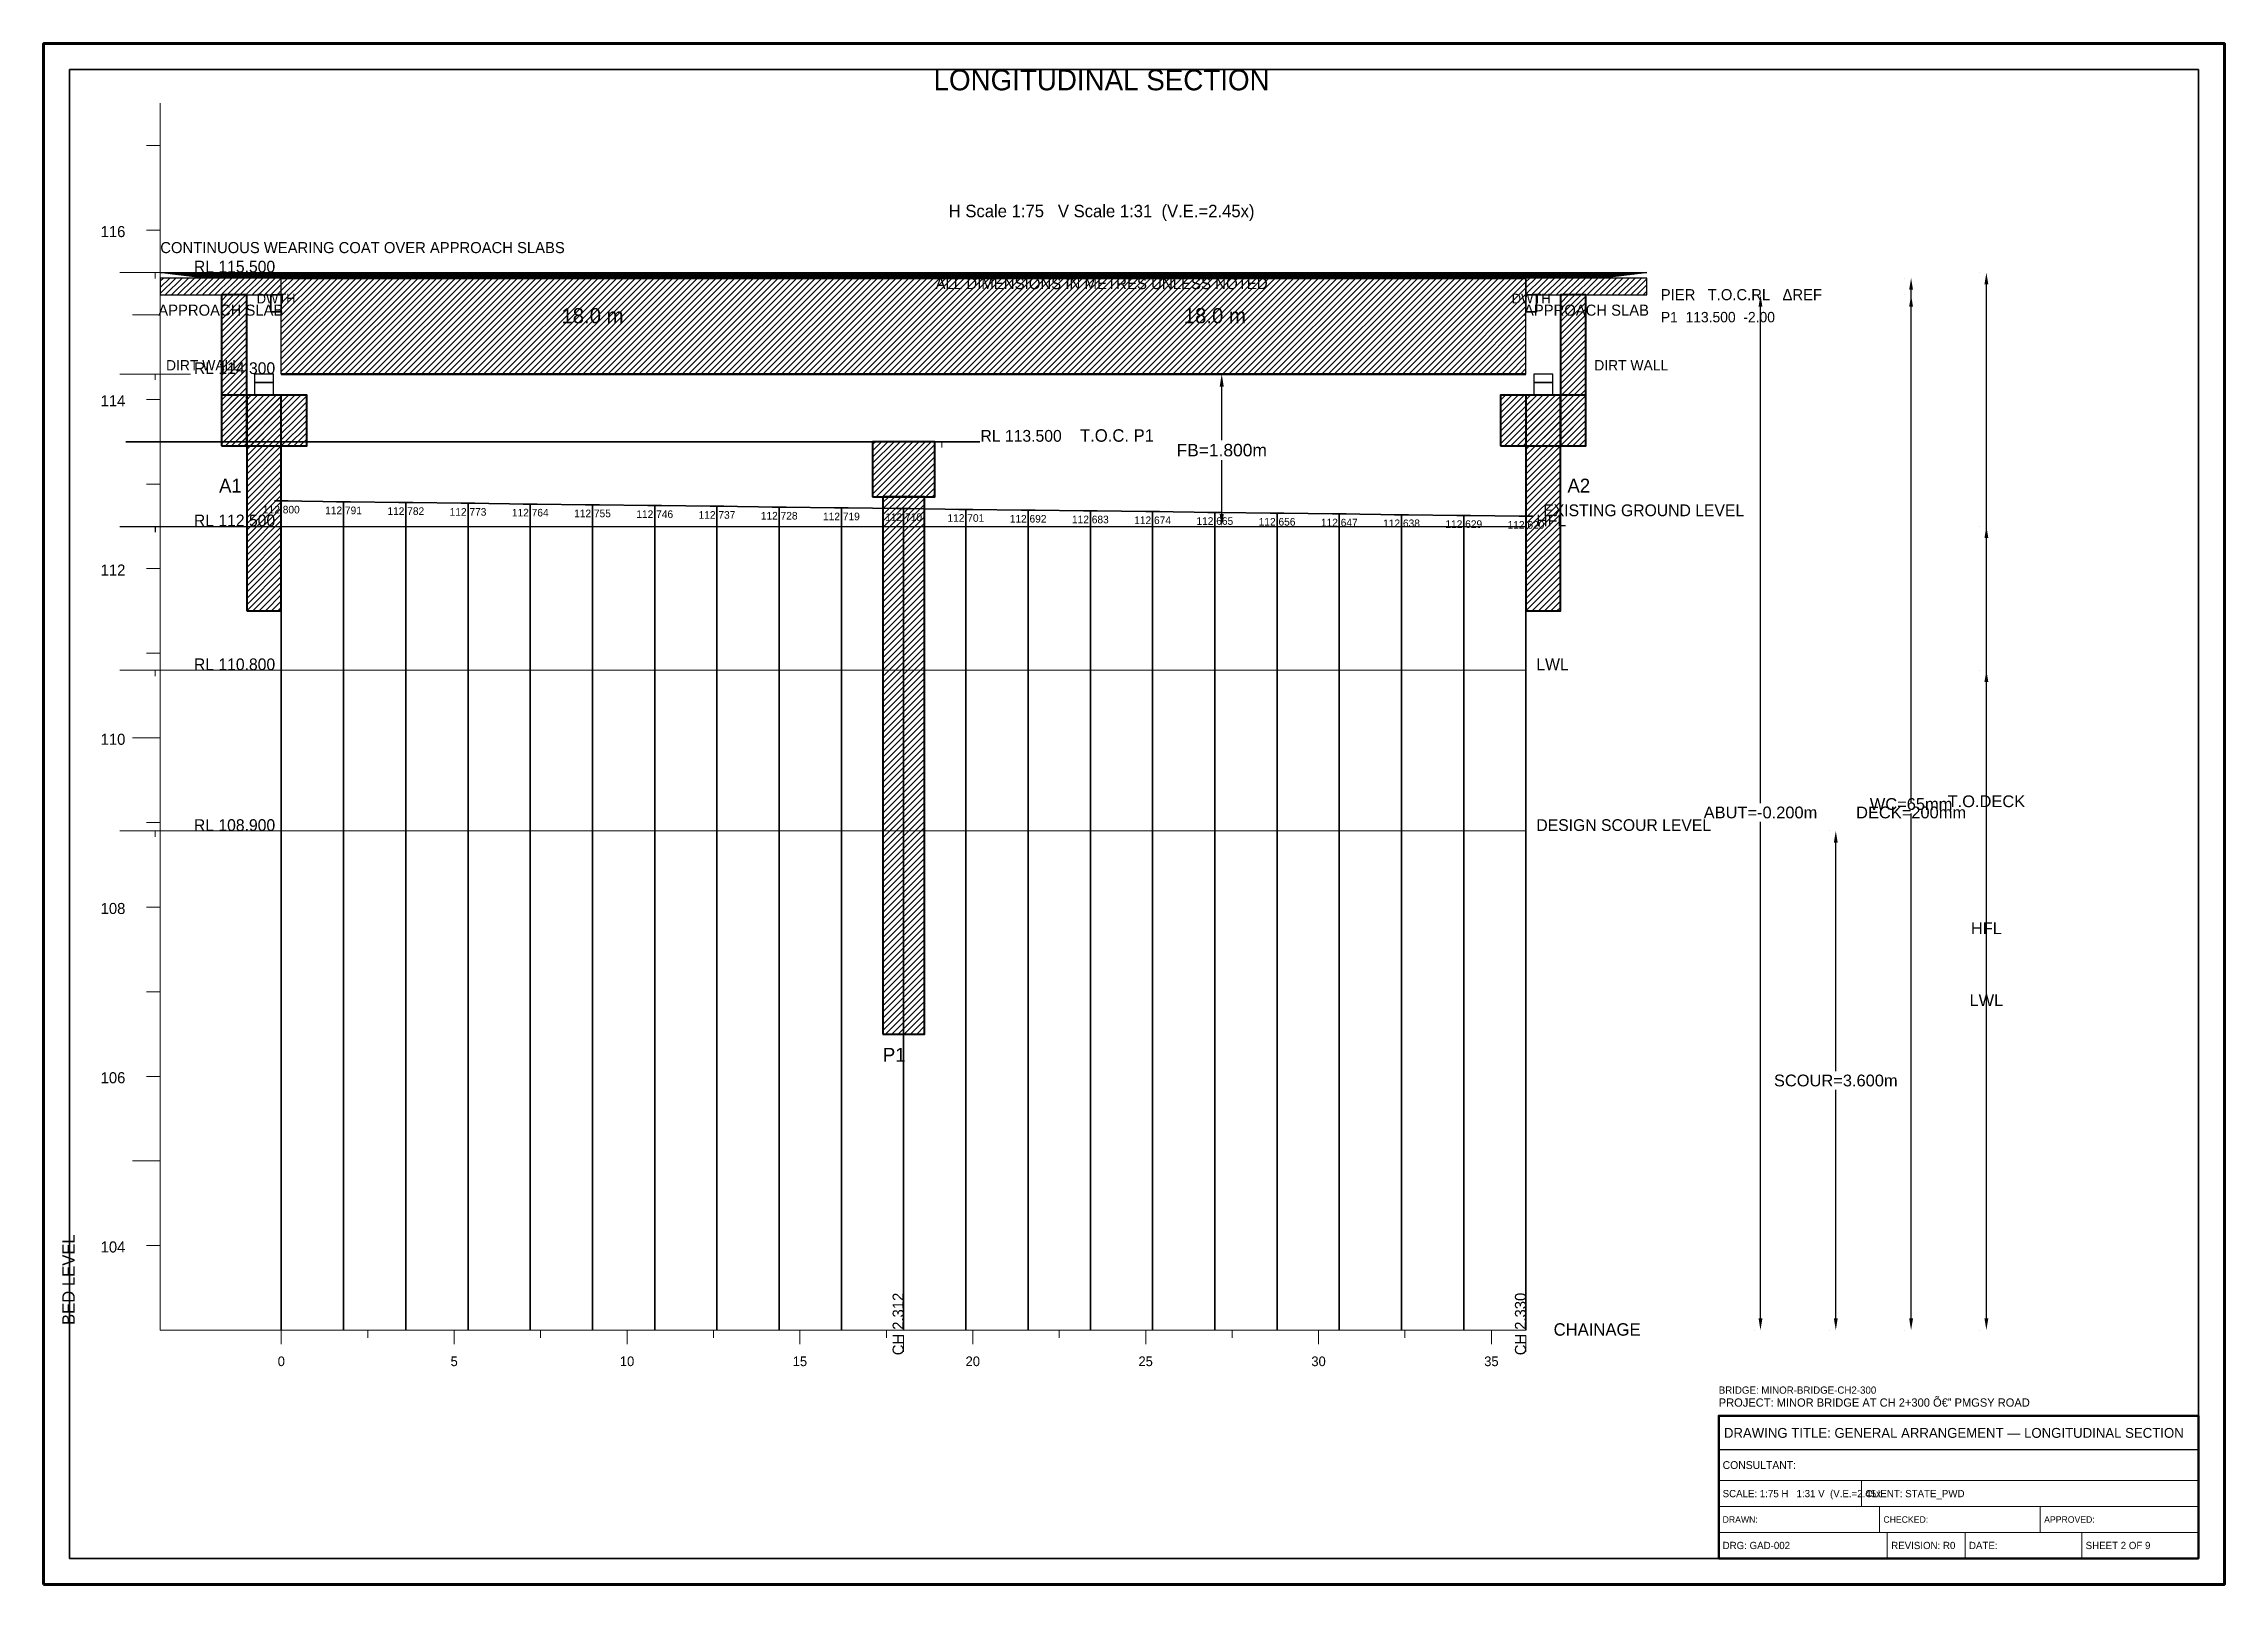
# Model space of a CAD drawing. Header units: metres. Extents: x 0 to 841, y 0 to 594.
import ezdxf
from ezdxf.enums import TextEntityAlignment as Align

# ---------------------------------------------------------------- set-up
doc = ezdxf.new("R2010")
doc.units = ezdxf.units.M
doc.linetypes.add('DASHED', pattern=[0.5, 0.375, -0.125])
doc.linetypes.add('DASHED2', pattern=[0.25, 0.1875, -0.0625])
for name, color, linetype, lineweight in [('ABUT-PROF', 4, 'Continuous', 50), ('BORDER-INNER', 7, 'Continuous', 35), ('BORDER-OUTER', 7, 'Continuous', 70), ('CIVIL-CHAINAGE', 7, 'Continuous', 18), ('CIVIL-GROUND', 3, 'Continuous', 35), ('CIVIL-HFL', 5, 'DASHED', 25), ('CIVIL-LWL', 4, 'DASHED', 18), ('CIVIL-ROAD', 7, 'Continuous', 25), ('CIVIL-SCOUR', 1, 'DASHED2', 18), ('DIM-CHAINAGE', 3, 'Continuous', 18), ('DIM-LEVEL', 3, 'Continuous', 18), ('DIM-LINEAR', 3, 'Continuous', 18), ('STRUC-HATCHING', 8, 'Continuous', 18), ('STRUC-SECTION', 2, 'Continuous', 35), ('SUB-ABUT', 3, 'Continuous', 35), ('SUB-BEARING', 5, 'Continuous', 25), ('SUB-DIRT-WALL', 3, 'Continuous', 35), ('SUB-PIER', 2, 'Continuous', 35), ('SUPER-DECK', 2, 'Continuous', 50), ('SUPER-WEARING', 8, 'Continuous', 25), ('TEXT-GENERAL', 7, 'Continuous', 18), ('TEXT-HEADER', 7, 'Continuous', 25), ('TEXT-LEVEL', 5, 'Continuous', 18), ('TEXT-SPEC', 7, 'Continuous', 13), ('TEXT-TITLE', 7, 'Continuous', 25), ('TITLEBLK-BOX', 7, 'Continuous', 50), ('TITLEBLK-TEXT', 7, 'Continuous', 18)]:
    doc.layers.add(name, color=color, linetype=linetype, lineweight=lineweight)
doc.styles.add('BRIDGE_STD', font='Arial.ttf')
doc.dimstyles.new('pmb100', dxfattribs={"dimtxt": 2.5, "dimasz": 0.9375, "dimexe": 2.5, "dimexo": 2.5, "dimtad": 0, "dimtih": 1, "dimdec": 0, "dimtxsty": 'BRIDGE_STD', "dimcen": 2.5, "dimazin": 3, "dimtfac": 1, "dimtmove": 0, "dimatfit": 3})

msp = doc.modelspace()

# ---------------------------------------------------------------- hatches: boundary and pattern name
at = {"layer": 'STRUC-HATCHING'}
h = msp.add_hatch(dxfattribs=at)
h.set_pattern_fill('ANSI31', scale=0.533333)
h.paths.add_polyline_path([(45, 497.11), (91.67, 497.11), (91.67, 503.64), (45, 503.64)])
h = msp.add_hatch(dxfattribs=at)
h.set_pattern_fill('ANSI31', scale=0.533333)
h.paths.add_polyline_path([(68.55, 438.89), (78.33, 438.89), (78.33, 497.11), (68.55, 497.11)])
h = msp.add_hatch(dxfattribs=at)
h.set_pattern_fill('ANSI31', scale=0.533333)
h.paths.add_polyline_path([(91.67, 466.61), (571.67, 466.61), (571.67, 503.64), (91.67, 503.64)])
h = msp.add_hatch(dxfattribs=at)
h.set_pattern_fill('ANSI31', scale=0.533333)
h.paths.add_polyline_path([(571.67, 497.11), (618.33, 497.11), (618.33, 503.64), (571.67, 503.64)])
h = msp.add_hatch(dxfattribs=at)
h.set_pattern_fill('ANSI31', scale=0.533333)
h.paths.add_polyline_path([(585, 438.89), (594.79, 438.89), (594.79, 497.11), (585, 497.11)])
h = msp.add_hatch(dxfattribs=at)
h.set_pattern_fill('ANSI31', scale=0.533333)
h.paths.add_polyline_path([(68.55, 438.89), (101.45, 438.89), (101.45, 458.46), (68.55, 458.46)])
h = msp.add_hatch(dxfattribs=at)
h.set_pattern_fill('ANSI31', scale=0.533333)
h.paths.add_polyline_path([(78.33, 375.28), (91.67, 375.28), (91.67, 458.46), (78.33, 458.46)])
h = msp.add_hatch(dxfattribs=at)
h.set_pattern_fill('ANSI31', scale=0.533333)
h.paths.add_polyline_path([(561.88, 438.89), (594.79, 438.89), (594.79, 458.46), (561.88, 458.46)])
h = msp.add_hatch(dxfattribs=at)
h.set_pattern_fill('ANSI31', scale=0.533333)
h.paths.add_polyline_path([(571.67, 375.28), (585, 375.28), (585, 458.46), (571.67, 458.46)])
h = msp.add_hatch(dxfattribs=at)
h.set_pattern_fill('ANSI31', scale=0.533333)
h.paths.add_polyline_path([(319.67, 419.31), (343.67, 419.31), (343.67, 440.52), (319.67, 440.52)])
h = msp.add_hatch(dxfattribs=at)
h.set_pattern_fill('ANSI31', scale=0.533333)
h.paths.add_polyline_path([(323.67, 212.17), (339.67, 212.17), (339.67, 419.31), (323.67, 419.31)])
at = {"layer": 'SUPER-WEARING'}
h = msp.add_hatch(dxfattribs=at)
h.set_pattern_fill('SOLID')
h.paths.add_polyline_path([(45, 505.76), (618.33, 505.76), (601, 503.64), (62.33, 503.64)])

# ---------------------------------------------------------------- linework, layer by layer
at = {"layer": 'ABUT-PROF', "lineweight": 35}
for points in [[(87.67, 490.59), (91.67, 490.59), (91.67, 497.11), (87.67, 497.11), (87.67, 490.59)], [(571.67, 490.59), (575.67, 490.59), (575.67, 497.11), (571.67, 497.11), (571.67, 490.59)]]:
    msp.add_lwpolyline(points, dxfattribs=at)
at = {"layer": 'BORDER-INNER'}
msp.add_lwpolyline([(10, 10), (831, 10), (831, 584), (10, 584), (10, 10)], dxfattribs=at)
at = {"layer": 'BORDER-OUTER'}
msp.add_lwpolyline([(0, 0), (841, 0), (841, 594), (0, 594), (0, 0)], dxfattribs=at)
at = {"layer": 'CIVIL-CHAINAGE'}
for p, q in [((45, 98), (571.67, 98)), ((91.67, 98), (91.67, 92.67)), ((125, 98), (125, 95.07)), ((158.33, 98), (158.33, 92.67)), ((191.67, 98), (191.67, 95.07)), ((225, 98), (225, 92.67)), ((258.33, 98), (258.33, 95.07)), ((291.67, 98), (291.67, 92.67)), ((325, 98), (325, 95.07)), ((331.67, 96), (331.67, 89.6)), ((358.33, 98), (358.33, 92.67)), ((391.67, 98), (391.67, 95.07)), ((425, 98), (425, 92.67)), ((458.33, 98), (458.33, 95.07)), ((491.67, 98), (491.67, 92.67)), ((525, 98), (525, 95.07)), ((558.33, 98), (558.33, 92.67)), ((571.67, 96), (571.67, 89.6))]:
    msp.add_line(p, q, dxfattribs=at)
at = {"layer": 'CIVIL-GROUND', "color": 3}
for p, q in [((89, 417.68), (94.33, 417.68)), ((113, 417.39), (118.33, 417.39)), ((137, 417.1), (142.33, 417.1)), ((161, 416.8), (166.33, 416.8)), ((185, 416.51), (190.33, 416.51)), ((209, 416.21), (214.33, 416.21)), ((233, 415.92), (238.33, 415.92)), ((257, 415.63), (262.33, 415.63)), ((281, 415.33), (286.33, 415.33)), ((305, 415.04), (310.33, 415.04)), ((329, 414.75), (334.33, 414.75)), ((353, 414.45), (358.33, 414.45)), ((377, 414.16), (382.33, 414.16)), ((401, 413.87), (406.33, 413.87)), ((425, 413.57), (430.33, 413.57)), ((449, 413.28), (454.33, 413.28)), ((473, 412.99), (478.33, 412.99)), ((497, 412.69), (502.33, 412.69)), ((521, 412.4), (526.33, 412.4)), ((545, 412.1), (550.33, 412.1)), ((569, 411.81), (574.33, 411.81))]:
    msp.add_line(p, q, dxfattribs=at)
at = {"layer": 'CIVIL-GROUND', "color": 8, "linetype": 'DASHED2'}
for p, q in [((91.67, 417.68), (91.67, 98)), ((115.67, 417.39), (115.67, 98)), ((139.67, 417.1), (139.67, 98)), ((163.67, 416.8), (163.67, 98)), ((187.67, 416.51), (187.67, 98)), ((211.67, 416.21), (211.67, 98)), ((235.67, 415.92), (235.67, 98)), ((259.67, 415.63), (259.67, 98)), ((283.67, 415.33), (283.67, 98)), ((307.67, 415.04), (307.67, 98)), ((331.67, 414.75), (331.67, 98)), ((355.67, 414.45), (355.67, 98)), ((379.67, 414.16), (379.67, 98)), ((403.67, 413.87), (403.67, 98)), ((427.67, 413.57), (427.67, 98)), ((451.67, 413.28), (451.67, 98)), ((475.67, 412.99), (475.67, 98)), ((499.67, 412.69), (499.67, 98)), ((523.67, 412.4), (523.67, 98)), ((547.67, 412.1), (547.67, 98)), ((571.67, 411.81), (571.67, 98))]:
    msp.add_line(p, q, dxfattribs=at)
at = {"layer": 'CIVIL-GROUND', "color": 3}
msp.add_lwpolyline([(91.67, 417.68), (115.67, 417.39), (139.67, 417.1), (163.67, 416.8), (187.67, 416.51), (211.67, 416.21), (235.67, 415.92), (259.67, 415.63), (283.67, 415.33), (307.67, 415.04), (331.67, 414.75), (355.67, 414.45), (379.67, 414.16), (403.67, 413.87), (427.67, 413.57), (451.67, 413.28), (475.67, 412.99), (499.67, 412.69), (523.67, 412.4), (547.67, 412.1), (571.67, 411.81)], dxfattribs=at)
at = {"layer": 'CIVIL-HFL'}
for p, q in [((29.4, 407.9), (56.6, 407.9)), ((43, 407.9), (43, 405.63))]:
    msp.add_line(p, q, dxfattribs=at)
at = {"layer": 'CIVIL-HFL', "color": 5}
msp.add_line((45, 407.9), (571.67, 407.9), dxfattribs=at)
at = {"layer": 'CIVIL-LWL'}
for p, q in [((29.4, 352.44), (56.6, 352.44)), ((43, 352.44), (43, 350.17))]:
    msp.add_line(p, q, dxfattribs=at)
at = {"layer": 'CIVIL-LWL', "color": 4}
msp.add_line((45, 352.44), (571.67, 352.44), dxfattribs=at)
at = {"layer": 'CIVIL-ROAD', "lineweight": 25}
for points in [[(45, 497.11), (91.67, 497.11), (91.67, 503.64), (45, 503.64), (45, 497.11)], [(571.67, 497.11), (618.33, 497.11), (618.33, 503.64), (571.67, 503.64), (571.67, 497.11)]]:
    msp.add_lwpolyline(points, dxfattribs=at)
at = {"layer": 'CIVIL-SCOUR'}
for p, q in [((29.4, 290.46), (56.6, 290.46)), ((43, 290.46), (43, 288.2))]:
    msp.add_line(p, q, dxfattribs=at)
at = {"layer": 'CIVIL-SCOUR', "color": 1}
msp.add_line((45, 290.46), (571.67, 290.46), dxfattribs=at)
at = {"layer": 'DIM-LEVEL'}
for p, q in [((45, 98), (45, 571)), ((39.67, 554.69), (45, 554.69)), ((39.67, 522.07), (45, 522.07)), ((29.4, 505.76), (56.6, 505.76)), ((43, 505.76), (43, 503.49)), ((34.33, 489.45), (45, 489.45)), ((29.4, 466.61), (56.6, 466.61)), ((43, 466.61), (43, 464.35)), ((39.67, 456.83), (45, 456.83)), ((332.73, 440.52), (359.93, 440.52)), ((346.33, 440.52), (346.33, 438.25)), ((39.67, 424.21), (45, 424.21)), ((39.67, 391.59), (45, 391.59)), ((39.67, 358.97), (45, 358.97)), ((34.33, 326.34), (45, 326.34)), ((39.67, 293.72), (45, 293.72)), ((39.67, 261.1), (45, 261.1)), ((39.67, 228.48), (45, 228.48)), ((39.67, 195.86), (45, 195.86)), ((34.33, 163.24), (45, 163.24)), ((39.67, 130.62), (45, 130.62))]:
    msp.add_line(p, q, dxfattribs=at)
at = {"layer": 'STRUC-SECTION', "color": 8, "linetype": 'DASHED'}
msp.add_line((361, 440.52), (31.67, 440.52), dxfattribs=at)
at = {"layer": 'SUB-ABUT', "lineweight": 30}
for points in [[(81.33, 458.46), (88.67, 458.46), (88.67, 463.35), (81.33, 463.35), (81.33, 458.46)], [(574.67, 458.46), (582, 458.46), (582, 463.35), (574.67, 463.35), (574.67, 458.46)]]:
    msp.add_lwpolyline(points, dxfattribs=at)
at = {"layer": 'SUB-ABUT', "lineweight": 40}
for points in [[(68.55, 438.89), (101.45, 438.89), (101.45, 458.46), (68.55, 458.46), (68.55, 438.89)], [(78.33, 375.28), (91.67, 375.28), (91.67, 458.46), (78.33, 458.46), (78.33, 375.28)], [(561.88, 438.89), (594.79, 438.89), (594.79, 458.46), (561.88, 458.46), (561.88, 438.89)], [(571.67, 375.28), (585, 375.28), (585, 458.46), (571.67, 458.46), (571.67, 375.28)]]:
    msp.add_lwpolyline(points, dxfattribs=at)
at = {"layer": 'SUB-BEARING', "lineweight": 30}
for points in [[(81.33, 463.35), (88.67, 463.35), (88.67, 466.61), (81.33, 466.61), (81.33, 463.35)], [(574.67, 463.35), (582, 463.35), (582, 466.61), (574.67, 466.61), (574.67, 463.35)]]:
    msp.add_lwpolyline(points, dxfattribs=at)
at = {"layer": 'SUB-DIRT-WALL', "lineweight": 40}
for points in [[(68.55, 438.89), (78.33, 438.89), (78.33, 497.11), (68.55, 497.11), (68.55, 438.89)], [(585, 438.89), (594.79, 438.89), (594.79, 497.11), (585, 497.11), (585, 438.89)]]:
    msp.add_lwpolyline(points, dxfattribs=at)
at = {"layer": 'SUB-PIER', "lineweight": 40}
for points in [[(319.67, 419.31), (343.67, 419.31), (343.67, 440.52), (319.67, 440.52), (319.67, 419.31)], [(323.67, 212.17), (339.67, 212.17), (339.67, 419.31), (323.67, 419.31), (323.67, 212.17)]]:
    msp.add_lwpolyline(points, dxfattribs=at)
at = {"layer": 'SUPER-DECK'}
for p, q in [((91.67, 503.64), (571.67, 503.64)), ((91.67, 466.61), (571.67, 466.61))]:
    msp.add_line(p, q, dxfattribs=at)
at = {"layer": 'SUPER-DECK', "lineweight": 25}
for p, q in [((91.67, 466.61), (91.67, 503.64)), ((571.67, 466.61), (571.67, 503.64))]:
    msp.add_line(p, q, dxfattribs=at)
at = {"layer": 'SUPER-WEARING', "lineweight": 25}
msp.add_lwpolyline([(45, 505.76), (618.33, 505.76), (601, 503.64), (62.33, 503.64), (45, 505.76)], dxfattribs=at)
at = {"layer": 'TITLEBLK-BOX', "lineweight": 50}
msp.add_lwpolyline([(646, 10), (831, 10), (831, 65), (646, 65), (646, 10)], dxfattribs=at)
at = {"layer": 'TITLEBLK-BOX', "lineweight": 30}
msp.add_lwpolyline([(646, 52), (831, 52), (831, 65), (646, 65), (646, 52)], dxfattribs=at)
at = {"layer": 'TITLEBLK-BOX', "lineweight": 18}
for points in [[(646, 40), (831, 40), (831, 52), (646, 52), (646, 40)], [(646, 30), (701, 30), (701, 40), (646, 40), (646, 30)], [(701, 30), (831, 30), (831, 40), (701, 40), (701, 30)], [(646, 20), (708, 20), (708, 30), (646, 30), (646, 20)], [(708, 20), (770, 20), (770, 30), (708, 30), (708, 20)], [(770, 20), (831, 20), (831, 30), (770, 30), (770, 20)], [(646, 10), (711, 10), (711, 20), (646, 20), (646, 10)], [(711, 10), (741, 10), (741, 20), (711, 20), (711, 10)], [(741, 10), (786, 10), (786, 20), (741, 20), (741, 10)], [(786, 10), (831, 10), (831, 20), (786, 20), (786, 10)]]:
    msp.add_lwpolyline(points, dxfattribs=at)

# ---------------------------------------------------------------- texts
at = {"layer": 'CIVIL-GROUND', "color": 3}
msp.add_text('EXISTING GROUND LEVEL', height=4.5333, dxfattribs=at).set_placement((578.33, 411.81))
at = {"layer": 'CIVIL-HFL', "color": 5}
msp.add_text('HFL', height=4.533, dxfattribs=at).set_placement((575.67, 407.9))
at = {"layer": 'CIVIL-LWL', "color": 4}
msp.add_text('LWL', height=4.533, dxfattribs=at).set_placement((575.67, 352.44))
at = {"layer": 'CIVIL-SCOUR', "color": 1}
msp.add_text('DESIGN SCOUR LEVEL', height=4.5333, dxfattribs=at).set_placement((575.67, 290.46))
at = {"layer": 'DIM-CHAINAGE'}
for s, p in [('CH 2.312', (331.67, 88.32)), ('CH 2.330', (571.67, 88.32))]:
    msp.add_text(s, height=4.267, rotation=90, dxfattribs=at).set_placement(p)
at = {"layer": 'TEXT-GENERAL'}
for p in [(211.67, 486.19), (451.67, 486.19)]:
    msp.add_text('18.0 m', height=5.867, dxfattribs=at).set_placement(p, align=Align.CENTER)
for s, p in [('A1', (67.67, 420.94)), ('A2', (587.67, 420.94)), ('P1', (323.67, 201.51))]:
    msp.add_text(s, height=5.333, dxfattribs=at).set_placement(p)
at = {"layer": 'TEXT-HEADER'}
msp.add_text('LONGITUDINAL SECTION', height=8, dxfattribs=at).set_placement((408, 576), align=Align.CENTER)
for s, height, p in [('PIER   T.O.C.RL   ΔREF', 4.2667, (623.67, 495.09)), ('T.O.C. P1', 4.8, (399.67, 440.52))]:
    msp.add_text(s, height=height, dxfattribs=at).set_placement(p)
at = {"layer": 'TEXT-LEVEL'}
for s, height, p in [('116', 4.267, (22, 519.4)), ('RL 115.500', 4.533, (57.96, 505.76)), ('RL 114.300', 4.533, (57.96, 466.61)), ('114', 4.267, (22, 454.16)), ('RL 113.500', 4.533, (361.29, 440.52)), ('RL 112.500', 4.533, (57.96, 407.9)), ('112', 4.267, (22, 388.92)), ('RL 110.800', 4.533, (57.96, 352.44)), ('110', 4.267, (22, 323.68)), ('RL 108.900', 4.533, (57.96, 290.46)), ('108', 4.267, (22, 258.44)), ('106', 4.267, (22, 193.2)), ('104', 4.267, (22, 127.95)), ('CHAINAGE', 4.8, (582.33, 95.87))]:
    msp.add_text(s, height=height, dxfattribs=at).set_placement(p)
at = {"layer": 'TEXT-LEVEL', "color": 8}
for s, p in [('112.800', (91.67, 412.88)), ('112.791', (115.67, 412.59)), ('112.782', (139.67, 412.3)), ('112.773', (163.67, 412)), ('112.764', (187.67, 411.71)), ('112.755', (211.67, 411.41)), ('112.746', (235.67, 411.12)), ('112.737', (259.67, 410.83)), ('112.728', (283.67, 410.53)), ('112.719', (307.67, 410.24)), ('112.710', (331.67, 409.95)), ('112.701', (355.67, 409.65)), ('112.692', (379.67, 409.36)), ('112.683', (403.67, 409.07)), ('112.674', (427.67, 408.77)), ('112.665', (451.67, 408.48)), ('112.656', (475.67, 408.19)), ('112.647', (499.67, 407.89)), ('112.638', (523.67, 407.6)), ('112.629', (547.67, 407.3)), ('112.620', (571.67, 407.01))]:
    msp.add_text(s, height=2.933, dxfattribs=at).set_placement(p, align=Align.CENTER)
at = {"layer": 'TEXT-LEVEL'}
msp.add_text('BED LEVEL', height=4.8, rotation=90, dxfattribs=at).set_placement((12, 100))
for s, height, p in [('0', 3.73, (91.67, 84.13)), ('5', 3.73, (158.33, 84.13)), ('10', 3.733, (225, 84.13)), ('15', 3.733, (291.67, 84.13)), ('20', 3.733, (358.33, 84.13)), ('25', 3.733, (425, 84.13)), ('30', 3.733, (491.67, 84.13)), ('35', 3.733, (558.33, 84.13))]:
    msp.add_text(s, height=height, dxfattribs=at).set_placement(p, align=Align.CENTER)
at = {"layer": 'TEXT-SPEC'}
for s, height, p in [('H Scale 1:75   V Scale 1:31  (V.E.=2.45x)', 4.8, (408, 527.07)), ('APPROACH SLAB', 4.2667, (68.33, 489.11)), ('APPROACH SLAB', 4.2667, (595, 489.11))]:
    msp.add_text(s, height=height, dxfattribs=at).set_placement(p, align=Align.CENTER)
at = {"layer": 'TEXT-SPEC', "color": 8}
for s, height, p in [('CONTINUOUS WEARING COAT OVER APPROACH SLABS', 4.2667, (45, 513.23)), ('P1  113.500  -2.00', 4, (623.67, 486.56))]:
    msp.add_text(s, height=height, dxfattribs=at).set_placement(p)
at = {"layer": 'TEXT-SPEC', "color": 4}
for p in [(89.67, 493.85), (573.67, 493.85)]:
    msp.add_text('DWTH', height=3.733, dxfattribs=at).set_placement(p, align=Align.CENTER)
at = {"layer": 'TEXT-SPEC', "color": 8}
msp.add_text('ALL DIMENSIONS IN METRES UNLESS NOTED', height=4.32, dxfattribs=at).set_placement((408, 499.34), align=Align.CENTER)
at = {"layer": 'TEXT-SPEC'}
for p in [(47.21, 468), (597.99, 468)]:
    msp.add_text('DIRT WALL', height=4, dxfattribs=at).set_placement(p)
at = {"layer": 'TEXT-TITLE'}
for s, height, p in [('PROJECT: MINOR BRIDGE AT CH 2+300 â€” PMGSY ROAD', 3.2, (646, 68.5)), ('DRAWING TITLE: GENERAL ARRANGEMENT — LONGITUDINAL SECTION', 3.8, (648, 56.5))]:
    msp.add_text(s, height=height, dxfattribs=at).set_placement(p)
at = {"layer": 'TITLEBLK-TEXT'}
for s, height, p in [('BRIDGE: MINOR-BRIDGE-CH2-300', 2.8, (646, 73.5)), ('CONSULTANT: ', 3, (647.5, 44.5)), ('SCALE: 1:75 H   1:31 V  (V.E.=2.45x', 2.8, (647.5, 33.6)), ('CLIENT: STATE_PWD', 2.8, (702.5, 33.6)), ('DRAWN: ', 2.5, (647.5, 23.75)), ('CHECKED: ', 2.5, (709.5, 23.75)), ('APPROVED: ', 2.5, (771.5, 23.75)), ('DRG: GAD-002', 2.8, (647.5, 13.6)), ('REVISION: R0', 2.8, (712.5, 13.6)), ('DATE: ', 2.8, (742.5, 13.6)), ('SHEET 2 OF 9', 2.8, (787.5, 13.6))]:
    msp.add_text(s, height=height, dxfattribs=at).set_placement(p)

# ---------------------------------------------------------------- dimensions: what is measured, and where the dimension line sits
at = {"layer": 'DIM-LINEAR'}
for base, p1, p2, text, override in [((749.22, 98), (749.22, 98), (749.22, 505.76), 'T.O.DECK', {"dimtxt": 4.533333, "dimasz": 4.533333, "dimgap": 1.813333, "dimclrt": 3}), ((662.1, 98), (662.1, 98), (662.1, 497.11), 'ABUT=-0.200m', {"dimtxt": 4.533333, "dimasz": 4.533333, "dimgap": 1.813333, "dimclrt": 3}), ((720.18, 98), (720.18, 98), (720.18, 497.11), 'DECK=200mm', {"dimtxt": 4.533333, "dimasz": 4.533333, "dimgap": 1.813333, "dimclrt": 3}), ((720.18, 98), (720.18, 98), (720.18, 503.64), 'WC=65mm', {"dimtxt": 4.533333, "dimasz": 4.533333, "dimgap": 1.813333, "dimclrt": 3}), ((454.33, 407.9), (427.67, 407.9), (427.67, 466.61), 'FB=1.800m', {"dimtxt": 4.8, "dimasz": 4.8, "dimgap": 1.92, "dimclrt": 3}), ((749.22, 98), (749.22, 98), (749.22, 407.9), 'HFL', {"dimtxt": 4.533333, "dimasz": 4.533333, "dimgap": 1.813333, "dimclrt": 3}), ((749.22, 98), (749.22, 98), (749.22, 352.44), 'LWL', {"dimtxt": 4.533333, "dimasz": 4.533333, "dimgap": 1.813333, "dimclrt": 3}), ((691.14, 98), (691.14, 98), (691.14, 290.46), 'SCOUR=3.600m', {"dimtxt": 4.533333, "dimasz": 4.533333, "dimgap": 1.813333, "dimclrt": 3})]:
    msp.add_linear_dim(base=base, p1=p1, p2=p2, angle=90, text=text, dimstyle='pmb100', override=override, dxfattribs=at).render()

doc.saveas('drawing.dxf')
